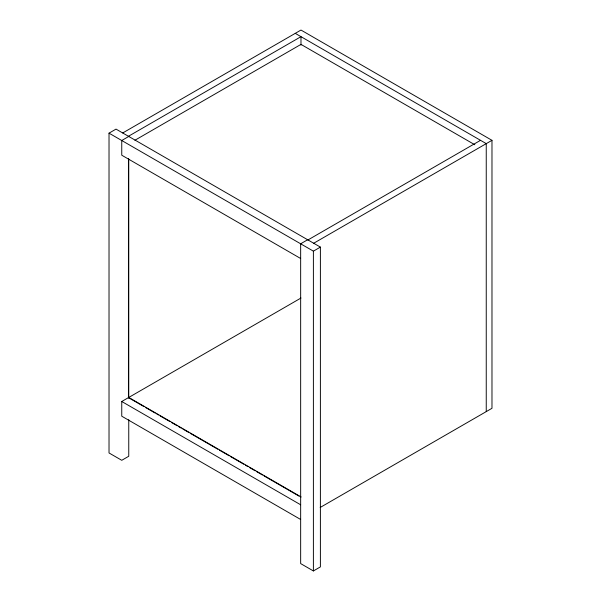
<?xml version="1.0" encoding="UTF-8"?>
<svg xmlns="http://www.w3.org/2000/svg" width="601" height="601" viewBox="0 0 601 601"><rect width="100%" height="100%" fill="white"/><g stroke="black" fill="none" stroke-linecap="round" stroke-linejoin="round"><path stroke-width="0.9" d="M128.757 419.686L128.757 456.264L121.755 460.306L109.021 452.959L109.021 133.159L116.023 129.11L320.393 247.109L320.393 566.908L313.391 570.95L300.658 563.595L300.658 243.796L307.659 239.754M122.709 132.971L300.981 30.05L491.979 140.326L491.979 408.297L320.19 507.477M128.441 136.284L300.981 36.669L300.981 45.098M128.757 136.465L121.755 140.506L121.755 155.208L300.658 258.505M134.917 140.258L300.981 44.384L474.835 144.758M307.982 239.942L480.522 140.326M313.714 243.247L491.979 140.326M109.021 133.159L313.391 251.15L320.393 247.109M300.658 519.489L121.755 416.2L121.755 401.498L300.981 298.021M295.249 33.355L486.247 143.631L486.247 411.602M128.757 397.449L301.154 496.982M128.441 397.637L143.872 406.546M145.502 407.486L155.246 413.112M156.876 414.051L158.499 414.99M160.121 415.93L169.873 421.556M171.495 422.495L177.182 425.778M178.805 426.718L181.247 428.122M182.869 429.061L188.556 432.344M190.179 433.283L217.802 449.232M219.425 450.164L229.176 455.798M230.799 456.737L243.803 464.235M245.426 465.174L247.86 466.586M249.49 467.525L255.177 470.808M256.8 471.74L262.487 475.023M264.109 475.962L299.043 496.133M121.755 401.498L300.658 504.787M313.391 251.15L313.391 570.95M128.757 158.972L128.757 398.117M128.441 158.769L128.441 397.689"/></g></svg>
